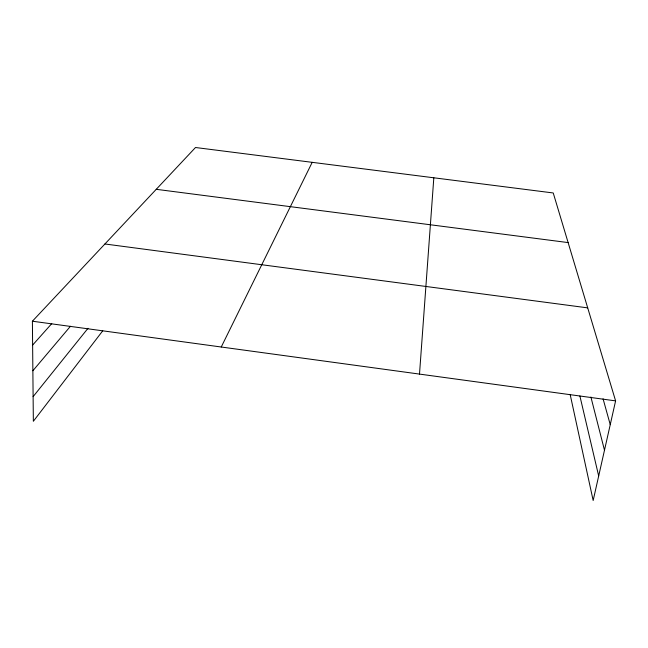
<?xml version="1.0" encoding="UTF-8"?>
<svg xmlns="http://www.w3.org/2000/svg" width="648" height="648" viewBox="0 0 648 648"><rect width="100%" height="100%" fill="white"/><g stroke="black" fill="none" stroke-linecap="round" stroke-linejoin="round"><path stroke-width="0.97" d="M419.499 374.09L433.82 177.795M102.74 330.804L33.348 421.289L32.4 321.214L195.502 147.509L553.238 192.966L615.6 400.877L593.163 500.491L570.208 394.705M221.243 347.012L312.198 162.34M33.113 396.649L87.998 328.309M32.87 370.745L70.462 326.26M32.627 345.076L51.743 323.627M156.249 189.313L568.118 242.587M104.919 243.98L587.704 307.873M32.4 321.214L615.6 400.877M603.077 398.828L610.246 424.651M590.903 397.005L604.487 450.206M579.887 395.977L598.679 475.988"/></g></svg>
